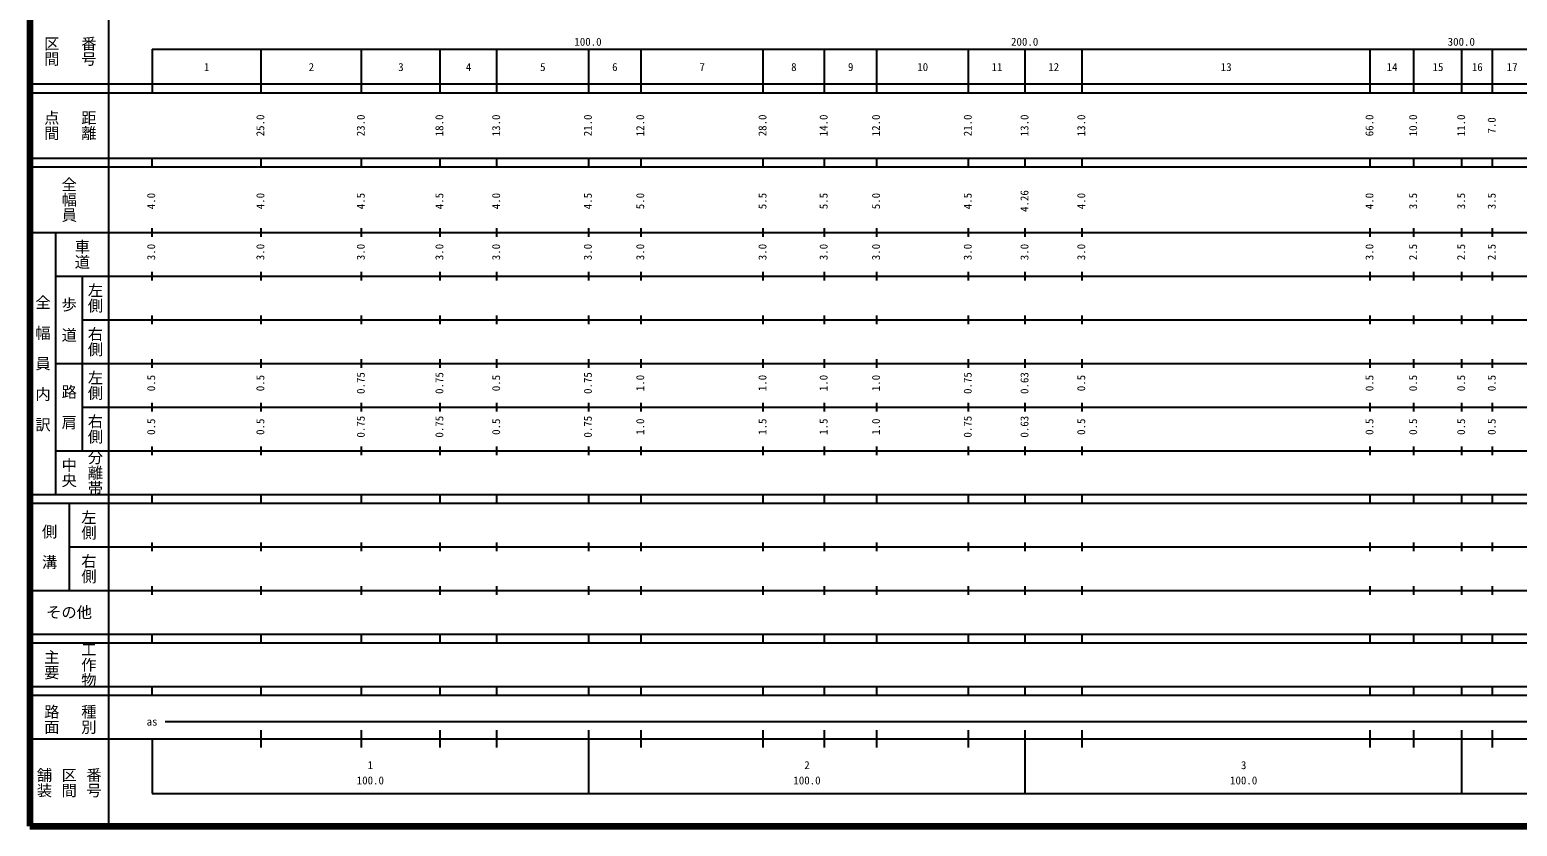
# Model space of a CAD drawing. Units: millimetres on the paper, enlarged 1000 times. Extents: x 40000 to 680000, y 20000 to 380000.
# Drawn here: x 40000 to 380657, y 20000 to 202409 of the extents above; entities that cross this region are included whole.
import ezdxf
from ezdxf.enums import TextEntityAlignment as Align

# ---------------------------------------------------------------- set-up
doc = ezdxf.new("R2010")
doc.units = ezdxf.units.MM
doc.header["$LTSCALE"] = 1000
doc.layers.add('M-TTL', color=2, linetype='Continuous', lineweight=140)
doc.layers.add('M-TTL-BAND', color=7, linetype='Continuous', lineweight=25)
doc.styles.add('@ＭＳ ゴシック', font='')
doc.styles.add('ＭＳ ゴシック', font='')
doc.styles.get('@ＭＳ ゴシック').set_extended_font_data('@MS Gothic')
doc.styles.get('ＭＳ ゴシック').set_extended_font_data('MS Gothic')

msp = doc.modelspace()

# ---------------------------------------------------------------- linework, layer by layer
at = {"layer": 'M-TTL'}
for p, q in [((40000, 380000), (40000, 20000)), ((40000, 20000), (680000, 20000))]:
    msp.add_line(p, q, dxfattribs=at)
at = {"layer": 'M-TTL-BAND'}
for p, q in [((58000, 370000), (58000, 20000)), ((68000, 198000), (579000, 198000)), ((68000, 198000), (68000, 188000)), ((93000, 188000), (93000, 198000)), ((116000, 188000), (116000, 198000)), ((134000, 188000), (134000, 198000)), ((147000, 188000), (147000, 198000)), ((168000, 188000), (168000, 198000)), ((180000, 188000), (180000, 198000)), ((208000, 188000), (208000, 198000)), ((222000, 188000), (222000, 198000)), ((234000, 188000), (234000, 198000)), ((255000, 188000), (255000, 198000)), ((268000, 188000), (268000, 198000)), ((281000, 188000), (281000, 198000)), ((347000, 188000), (347000, 198000)), ((357000, 188000), (357000, 198000)), ((368000, 188000), (368000, 198000)), ((375000, 188000), (375000, 198000)), ((40000, 190000), (579000, 190000)), ((40000, 188000), (579000, 188000)), ((40000, 173000), (579000, 173000)), ((40000, 171000), (579000, 171000)), ((68000, 171000), (68000, 173000)), ((93000, 171000), (93000, 173000)), ((116000, 171000), (116000, 173000)), ((134000, 171000), (134000, 173000)), ((147000, 171000), (147000, 173000)), ((168000, 171000), (168000, 173000)), ((180000, 171000), (180000, 173000)), ((208000, 171000), (208000, 173000)), ((222000, 171000), (222000, 173000)), ((234000, 171000), (234000, 173000)), ((255000, 171000), (255000, 173000)), ((268000, 171000), (268000, 173000)), ((281000, 171000), (281000, 173000)), ((347000, 171000), (347000, 173000)), ((357000, 171000), (357000, 173000)), ((368000, 171000), (368000, 173000)), ((375000, 171000), (375000, 173000)), ((68000, 155000), (68000, 157000)), ((93000, 155000), (93000, 157000)), ((116000, 155000), (116000, 157000)), ((134000, 155000), (134000, 157000)), ((147000, 155000), (147000, 157000)), ((168000, 155000), (168000, 157000)), ((180000, 155000), (180000, 157000)), ((208000, 155000), (208000, 157000)), ((222000, 155000), (222000, 157000)), ((234000, 155000), (234000, 157000)), ((255000, 155000), (255000, 157000)), ((268000, 155000), (268000, 157000)), ((281000, 155000), (281000, 157000)), ((347000, 155000), (347000, 157000)), ((357000, 155000), (357000, 157000)), ((368000, 155000), (368000, 157000)), ((375000, 155000), (375000, 157000)), ((40000, 156000), (579000, 156000)), ((46000, 96000), (46000, 156000)), ((68000, 145000), (68000, 147000)), ((93000, 145000), (93000, 147000)), ((116000, 145000), (116000, 147000)), ((134000, 145000), (134000, 147000)), ((147000, 145000), (147000, 147000)), ((168000, 145000), (168000, 147000)), ((180000, 145000), (180000, 147000)), ((208000, 145000), (208000, 147000)), ((222000, 145000), (222000, 147000)), ((234000, 145000), (234000, 147000)), ((255000, 145000), (255000, 147000)), ((268000, 145000), (268000, 147000)), ((281000, 145000), (281000, 147000)), ((347000, 145000), (347000, 147000)), ((357000, 145000), (357000, 147000)), ((368000, 145000), (368000, 147000)), ((375000, 145000), (375000, 147000)), ((46000, 146000), (579000, 146000)), ((52000, 146000), (52000, 106000)), ((68000, 135000), (68000, 137000)), ((93000, 135000), (93000, 137000)), ((116000, 135000), (116000, 137000)), ((134000, 135000), (134000, 137000)), ((147000, 135000), (147000, 137000)), ((168000, 135000), (168000, 137000)), ((180000, 135000), (180000, 137000)), ((208000, 135000), (208000, 137000)), ((222000, 135000), (222000, 137000)), ((234000, 135000), (234000, 137000)), ((255000, 135000), (255000, 137000)), ((268000, 135000), (268000, 137000)), ((281000, 135000), (281000, 137000)), ((347000, 135000), (347000, 137000)), ((357000, 135000), (357000, 137000)), ((368000, 135000), (368000, 137000)), ((375000, 135000), (375000, 137000)), ((52000, 136000), (579000, 136000)), ((68000, 125000), (68000, 127000)), ((93000, 125000), (93000, 127000)), ((116000, 125000), (116000, 127000)), ((134000, 125000), (134000, 127000)), ((147000, 125000), (147000, 127000)), ((168000, 125000), (168000, 127000)), ((180000, 125000), (180000, 127000)), ((208000, 125000), (208000, 127000)), ((222000, 125000), (222000, 127000)), ((234000, 125000), (234000, 127000)), ((255000, 125000), (255000, 127000)), ((268000, 125000), (268000, 127000)), ((281000, 125000), (281000, 127000)), ((347000, 125000), (347000, 127000)), ((357000, 125000), (357000, 127000)), ((368000, 125000), (368000, 127000)), ((375000, 125000), (375000, 127000)), ((46000, 126000), (579000, 126000)), ((52000, 116000), (579000, 116000)), ((68000, 115000), (68000, 117000)), ((93000, 115000), (93000, 117000)), ((116000, 115000), (116000, 117000)), ((134000, 115000), (134000, 117000)), ((147000, 115000), (147000, 117000)), ((168000, 115000), (168000, 117000)), ((180000, 115000), (180000, 117000)), ((208000, 115000), (208000, 117000)), ((222000, 115000), (222000, 117000)), ((234000, 115000), (234000, 117000)), ((255000, 115000), (255000, 117000)), ((268000, 115000), (268000, 117000)), ((281000, 115000), (281000, 117000)), ((347000, 115000), (347000, 117000)), ((357000, 115000), (357000, 117000)), ((368000, 115000), (368000, 117000)), ((375000, 115000), (375000, 117000)), ((46000, 106000), (579000, 106000)), ((68000, 105000), (68000, 107000)), ((93000, 105000), (93000, 107000)), ((116000, 105000), (116000, 107000)), ((134000, 105000), (134000, 107000)), ((147000, 105000), (147000, 107000)), ((168000, 105000), (168000, 107000)), ((180000, 105000), (180000, 107000)), ((208000, 105000), (208000, 107000)), ((222000, 105000), (222000, 107000)), ((234000, 105000), (234000, 107000)), ((255000, 105000), (255000, 107000)), ((268000, 105000), (268000, 107000)), ((281000, 105000), (281000, 107000)), ((347000, 105000), (347000, 107000)), ((357000, 105000), (357000, 107000)), ((368000, 105000), (368000, 107000)), ((375000, 105000), (375000, 107000)), ((40000, 96000), (579000, 96000)), ((68000, 94000), (68000, 96000)), ((93000, 94000), (93000, 96000)), ((116000, 94000), (116000, 96000)), ((134000, 94000), (134000, 96000)), ((147000, 94000), (147000, 96000)), ((168000, 94000), (168000, 96000)), ((180000, 94000), (180000, 96000)), ((208000, 94000), (208000, 96000)), ((222000, 94000), (222000, 96000)), ((234000, 94000), (234000, 96000)), ((255000, 94000), (255000, 96000)), ((268000, 94000), (268000, 96000)), ((281000, 94000), (281000, 96000)), ((347000, 94000), (347000, 96000)), ((357000, 94000), (357000, 96000)), ((368000, 94000), (368000, 96000)), ((375000, 94000), (375000, 96000)), ((40000, 94000), (579000, 94000)), ((49000, 94000), (49000, 74000)), ((49000, 84000), (579000, 84000)), ((68000, 83000), (68000, 85000)), ((93000, 83000), (93000, 85000)), ((116000, 83000), (116000, 85000)), ((134000, 83000), (134000, 85000)), ((147000, 83000), (147000, 85000)), ((168000, 83000), (168000, 85000)), ((180000, 83000), (180000, 85000)), ((208000, 83000), (208000, 85000)), ((222000, 83000), (222000, 85000)), ((234000, 83000), (234000, 85000)), ((255000, 83000), (255000, 85000)), ((268000, 83000), (268000, 85000)), ((281000, 83000), (281000, 85000)), ((347000, 83000), (347000, 85000)), ((357000, 83000), (357000, 85000)), ((368000, 83000), (368000, 85000)), ((375000, 83000), (375000, 85000)), ((68000, 73000), (68000, 75000)), ((93000, 73000), (93000, 75000)), ((116000, 73000), (116000, 75000)), ((134000, 73000), (134000, 75000)), ((147000, 73000), (147000, 75000)), ((168000, 73000), (168000, 75000)), ((180000, 73000), (180000, 75000)), ((208000, 73000), (208000, 75000)), ((222000, 73000), (222000, 75000)), ((234000, 73000), (234000, 75000)), ((255000, 73000), (255000, 75000)), ((268000, 73000), (268000, 75000)), ((281000, 73000), (281000, 75000)), ((347000, 73000), (347000, 75000)), ((357000, 73000), (357000, 75000)), ((368000, 73000), (368000, 75000)), ((375000, 73000), (375000, 75000)), ((40000, 74000), (579000, 74000)), ((40000, 64000), (579000, 64000)), ((40000, 62000), (579000, 62000)), ((68000, 62000), (68000, 64000)), ((93000, 62000), (93000, 64000)), ((116000, 62000), (116000, 64000)), ((134000, 62000), (134000, 64000)), ((147000, 62000), (147000, 64000)), ((168000, 62000), (168000, 64000)), ((180000, 62000), (180000, 64000)), ((208000, 62000), (208000, 64000)), ((222000, 62000), (222000, 64000)), ((234000, 62000), (234000, 64000)), ((255000, 62000), (255000, 64000)), ((268000, 62000), (268000, 64000)), ((281000, 62000), (281000, 64000)), ((347000, 62000), (347000, 64000)), ((357000, 62000), (357000, 64000)), ((368000, 62000), (368000, 64000)), ((375000, 62000), (375000, 64000)), ((40000, 52000), (579000, 52000)), ((68000, 50000), (68000, 52000)), ((93000, 50000), (93000, 52000)), ((116000, 50000), (116000, 52000)), ((134000, 50000), (134000, 52000)), ((147000, 50000), (147000, 52000)), ((168000, 50000), (168000, 52000)), ((180000, 50000), (180000, 52000)), ((208000, 50000), (208000, 52000)), ((222000, 50000), (222000, 52000)), ((234000, 50000), (234000, 52000)), ((255000, 50000), (255000, 52000)), ((268000, 50000), (268000, 52000)), ((281000, 50000), (281000, 52000)), ((347000, 50000), (347000, 52000)), ((357000, 50000), (357000, 52000)), ((368000, 50000), (368000, 52000)), ((375000, 50000), (375000, 52000)), ((40000, 50000), (579000, 50000)), ((71000, 44000), (565000, 44000)), ((93000, 38000), (93000, 42000)), ((116000, 38000), (116000, 42000)), ((134000, 38000), (134000, 42000)), ((147000, 38000), (147000, 42000)), ((168000, 27500), (168000, 42000)), ((180000, 38000), (180000, 42000)), ((208000, 38000), (208000, 42000)), ((222000, 38000), (222000, 42000)), ((234000, 38000), (234000, 42000)), ((255000, 38000), (255000, 42000)), ((268000, 27500), (268000, 42000)), ((281000, 38000), (281000, 42000)), ((347000, 38000), (347000, 42000)), ((357000, 38000), (357000, 42000)), ((368000, 27500), (368000, 42000)), ((375000, 38000), (375000, 42000)), ((40000, 40000), (579000, 40000)), ((68000, 40000), (68000, 27500)), ((68000, 27500), (579000, 27500))]:
    msp.add_line(p, q, dxfattribs=at)

# ---------------------------------------------------------------- texts
at = {"layer": 'M-TTL-BAND', "style": '@ＭＳ ゴシック'}
for s, p in [('区間', (45000, 197500)), ('番号', (53500, 197500)), ('点間', (45000, 180500)), ('距離', (53500, 180500)), ('全幅員', (49000, 163500)), ('車道', (52000, 151000)), ('左側', (55000, 141000)), ('全\u3000幅\u3000員\u3000内\u3000訳', (43000, 126000)), ('歩\u3000道', (49000, 136000)), ('右側', (55000, 131000)), ('左側', (55000, 121000)), ('路\u3000肩', (49000, 116000)), ('右側', (55000, 111000)), ('分離帯', (55000, 101000)), ('中央', (49000, 101000)), ('左側', (53500, 89000)), ('側\u3000溝', (44500, 84000)), ('右側', (53500, 79000)), ('工作物', (53500, 57000)), ('主要', (45000, 57000)), ('路面', (45000, 44500)), ('種別', (53500, 44500)), ('舗装', (43333, 30000)), ('区間', (49000, 30000)), ('番号', (54667, 30000))]:
    msp.add_text(s, height=2566, rotation=270, dxfattribs=at).set_placement(p, align=Align.MIDDLE_CENTER)
at = {"layer": 'M-TTL-BAND', "style": 'ＭＳ ゴシック'}
for s, p in [('100.0', (167844, 198195)), ('200.0', (267844, 198195)), ('300.0', (367844, 198195)), ('1', (80500, 192405)), ('2', (104500, 192405)), ('3', (125000, 192405)), ('4', (140500, 192405)), ('5', (157500, 192405)), ('6', (174000, 192405)), ('7', (194000, 192405)), ('8', (215000, 192405)), ('9', (228000, 192405)), ('10', (244500, 192405)), ('11', (261500, 192405)), ('12', (274500, 192405)), ('13', (314000, 192405)), ('14', (352000, 192405)), ('15', (362500, 192405)), ('16', (371500, 192405)), ('17', (379500, 192405)), ('as', (68000, 42500)), ('1', (118000, 32523)), ('2', (218000, 32523)), ('3', (318000, 32523)), ('100.0', (118000, 29033)), ('100.0', (218000, 29033)), ('100.0', (318000, 29033))]:
    msp.add_text(s, height=1833, dxfattribs=at).set_placement(p, align=Align.BOTTOM_CENTER)
for s, p in [('25.0', (94264, 180500)), ('23.0', (117264, 180500)), ('18.0', (135264, 180500)), ('13.0', (148264, 180500)), ('21.0', (169264, 180500)), ('12.0', (181264, 180500)), ('28.0', (209264, 180500)), ('14.0', (223264, 180500)), ('12.0', (235264, 180500)), ('21.0', (256264, 180500)), ('13.0', (269264, 180500)), ('13.0', (282264, 180500)), ('66.0', (348264, 180500)), ('10.0', (358264, 180500)), ('11.0', (369264, 180500)), ('7.0', (376264, 180500)), ('4.0', (69264, 163174)), ('4.0', (94264, 163174)), ('4.5', (117264, 163174)), ('4.5', (135264, 163174)), ('4.0', (148264, 163174)), ('4.5', (169264, 163174)), ('5.0', (181264, 163174)), ('5.5', (209264, 163174)), ('5.5', (223264, 163174)), ('5.0', (235264, 163174)), ('4.5', (256264, 163174)), ('4.26', (269264, 163174)), ('4.0', (282264, 163174)), ('4.0', (348264, 163174)), ('3.5', (358264, 163174)), ('3.5', (369264, 163174)), ('3.5', (376264, 163174)), ('3.0', (69264, 151500)), ('3.0', (94264, 151500)), ('3.0', (117264, 151500)), ('3.0', (135264, 151500)), ('3.0', (148264, 151500)), ('3.0', (169264, 151500)), ('3.0', (181264, 151500)), ('3.0', (209264, 151500)), ('3.0', (223264, 151500)), ('3.0', (235264, 151500)), ('3.0', (256264, 151500)), ('3.0', (269264, 151500)), ('3.0', (282264, 151500)), ('3.0', (348264, 151500)), ('2.5', (358264, 151500)), ('2.5', (369264, 151500)), ('2.5', (376264, 151500)), ('0.5', (69264, 121500)), ('0.5', (94264, 121500)), ('0.75', (117264, 121500)), ('0.75', (135264, 121500)), ('0.5', (148264, 121500)), ('0.75', (169264, 121500)), ('1.0', (181264, 121500)), ('1.0', (209264, 121500)), ('1.0', (223264, 121500)), ('1.0', (235264, 121500)), ('0.75', (256264, 121500)), ('0.63', (269264, 121500)), ('0.5', (282264, 121500)), ('0.5', (348264, 121500)), ('0.5', (358264, 121500)), ('0.5', (369264, 121500)), ('0.5', (376264, 121500)), ('0.5', (69264, 111500)), ('0.5', (94264, 111500)), ('0.75', (117264, 111500)), ('0.75', (135264, 111500)), ('0.5', (148264, 111500)), ('0.75', (169264, 111500)), ('1.0', (181264, 111500)), ('1.5', (209264, 111500)), ('1.5', (223264, 111500)), ('1.0', (235264, 111500)), ('0.75', (256264, 111500)), ('0.63', (269264, 111500)), ('0.5', (282264, 111500)), ('0.5', (348264, 111500)), ('0.5', (358264, 111500)), ('0.5', (369264, 111500)), ('0.5', (376264, 111500))]:
    msp.add_text(s, height=1833, rotation=90, dxfattribs=at).set_placement(p, align=Align.BOTTOM_CENTER)
msp.add_text('その他', height=2566, dxfattribs=at).set_placement((49000, 69000), align=Align.MIDDLE_CENTER)

doc.saveas('drawing.dxf')
